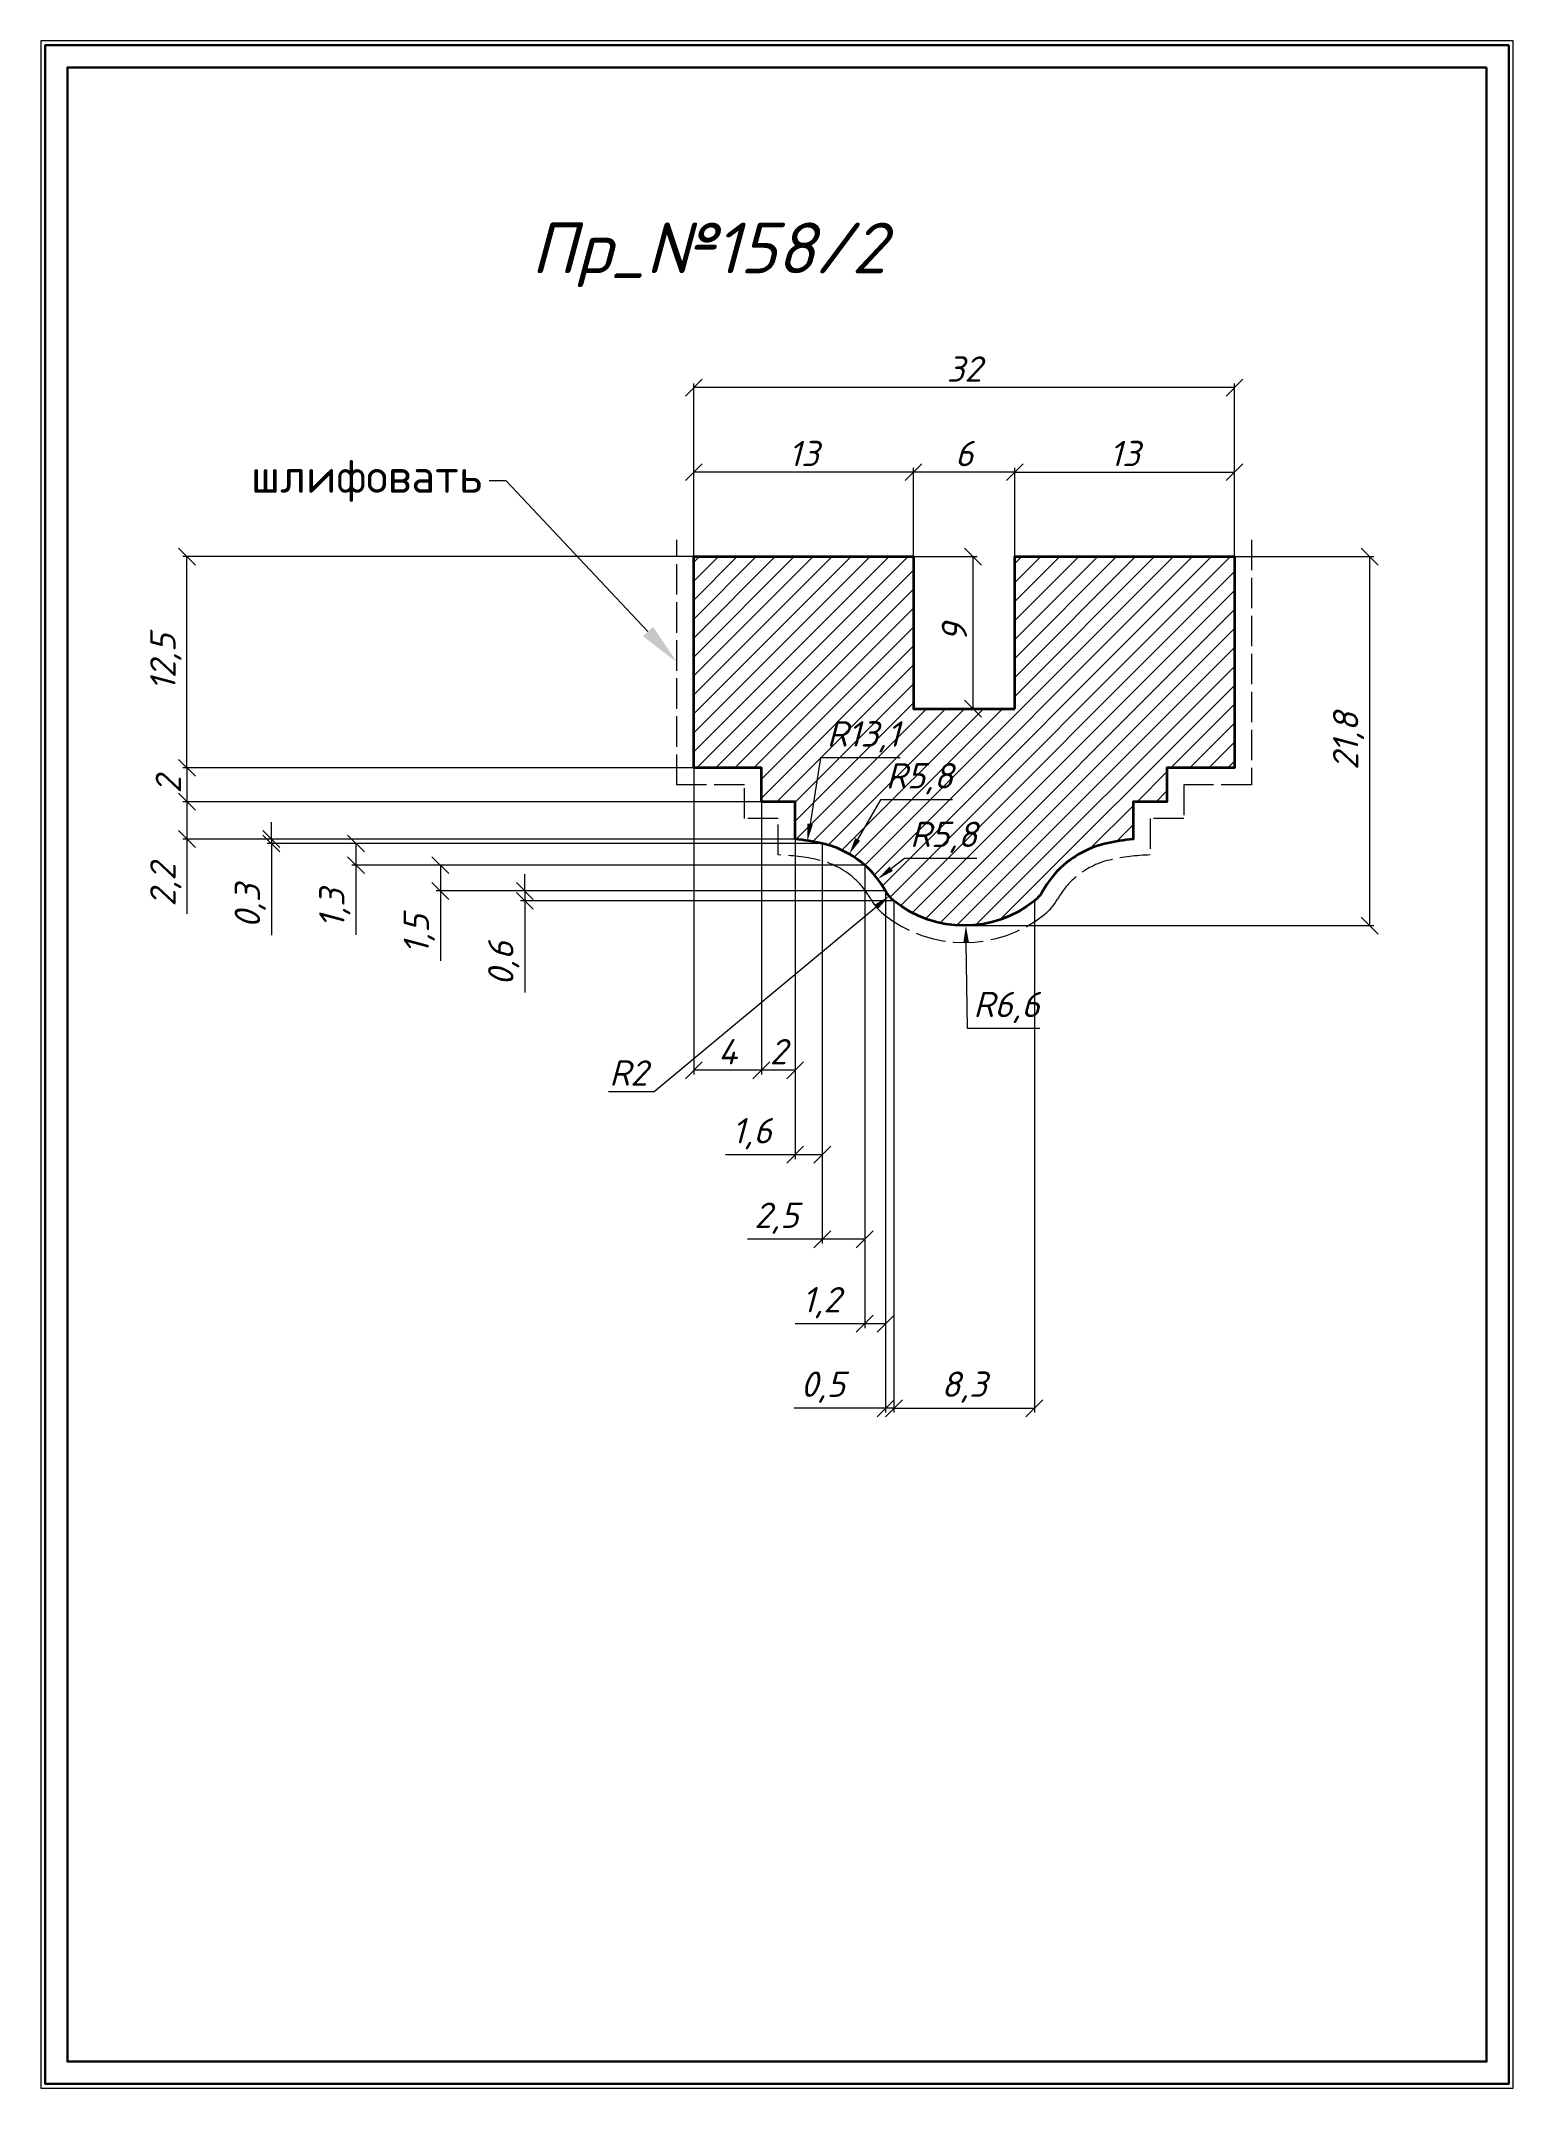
# Model space of a CAD drawing. Header units: millimetres. Extents: x 0 to 87, y -1428 to -1307.
import ezdxf
from ezdxf import colors
from ezdxf.entities.mleader import LeaderData, LeaderLine
from ezdxf.math import Vec2, Vec3

# ---------------------------------------------------------------- set-up
doc = ezdxf.new("R2010")
doc.units = ezdxf.units.MM
doc.linetypes.add('ACAD_ISO02W100', pattern=[15, 12, -3])
doc.layers.get('0').update_dxf_attribs({"lineweight": 13})
for name, color, linetype, lineweight in [('Пр_№158_2', 1, 'Continuous', 35), ('служебный слой ЛИНИИ ПУНКТИРНЫЕ', 7, 'ACAD_ISO02W100', 13), ('служебный слой НАДПИСИ', 7, 'Continuous', 13), ('служебный слой РАЗМЕРЫ', 7, 'Continuous', 9), ('служебный слой ШТАМП', 7, 'Continuous', 30), ('служебный слой ШТРИХОВКА', 7, 'Continuous', 5)]:
    doc.layers.add(name, color=color, linetype=linetype, lineweight=lineweight)
doc.styles.add('ЕСКД', font='isocpeur.ttf', dxfattribs={"oblique": 15})
doc.styles.add('ЕСКД штамп_текст', font='isocpeur.ttf')
doc.dimstyles.new('ЕСКД', dxfattribs={"dimtxt": 3.5, "dimasz": 2.5, "dimexe": 0.25, "dimexo": 0, "dimgap": 0.35, "dimtad": 1, "dimdec": 1, "dimzin": 9, "dimtxsty": 'ЕСКД', "dimblk": 'OBLIQUE', "dimcen": 0, "dimclrd": 256, "dimclre": 256, "dimclrt": 256, "dimadec": 1, "dimazin": 0, "dimtfac": 1, "dimtdec": 1, "dimtmove": 0, "dimatfit": 3, "dimldrblk": 'DOTSMALL', "dimfxl": 1, "dimlwd": -1, "dimlwe": -1, "dimarcsym": 0})
doc.dimstyles.new('ЕСКД$4', dxfattribs={"dimtxt": 3.5, "dimasz": 2.5, "dimexe": 0.25, "dimexo": 0, "dimgap": 0.35, "dimtad": 1, "dimtoh": 1, "dimdec": 1, "dimzin": 9, "dimtxsty": 'ЕСКД', "dimblk1": 'OBLIQUE', "dimsah": 1, "dimcen": 0, "dimse1": 1, "dimclrd": 256, "dimclre": 256, "dimclrt": 256, "dimadec": 1, "dimazin": 0, "dimtfac": 1, "dimtdec": 1, "dimtofl": 0, "dimtmove": 0, "dimatfit": 3, "dimldrblk": 'DOTSMALL', "dimfxl": 1, "dimlwd": -1, "dimlwe": -1, "dimarcsym": 2})

# ---------------------------------------------------------------- blocks, each defined once
blk = doc.blocks.new('*D16')
at = {"layer": 'Defpoints', "color": 0, "transparency": 16777216}
for p in [(54.39249389836189, -1353.068996168031), (54.49364685526236, -1359.699638317962)]:
    blk.add_point(p, dxfattribs=at)
at = {"layer": 'служебный слой РАЗМЕРЫ', "transparency": 16777216}
for p, q in [((54.58658772411627, -1365.79197275244), (54.50890045908787, -1360.69952197498)), ((58.86351151276507, -1365.791972752441), (54.58658772411627, -1365.79197275244))]:
    blk.add_line(p, q, dxfattribs=at)
blk.add_solid([(54.67554773525742, -1360.696979707676), (54.34225318291831, -1360.702064242284), (54.49364685526236, -1359.699638317962)], dxfattribs=at)
at = {"layer": 'служебный слой РАЗМЕРЫ', "transparency": 16777216, "insert": (56.9000496184417, -1364.54197275244), "char_height": 1.5, "attachment_point": 5, "style": 'ЕСКД'}
blk.add_mtext('R6,6', dxfattribs=at)
blk = doc.blocks.new('_DotSmall')
at = {"color": 0, "linetype": 'ByBlock', "lineweight": -3, "const_width": 0.5}
blk.add_lwpolyline([(-0.0625, 0, 1), (0.0625, 0, 1)], format="xyb", close=True, dxfattribs=at)
blk = doc.blocks.new('_OBLIQUE')
at = {"color": 0, "linetype": 'ByBlock'}
blk.add_line((-0.5, -0.5), (0.5, 0.5), dxfattribs=at)
blk = doc.blocks.new('*D15')
at = {"layer": 'Defpoints', "color": 0, "transparency": 16777216}
for p in [(51.48963465320048, -1356.677791087378), (49.95197875278609, -1357.956702472977)]:
    blk.add_point(p, dxfattribs=at)
at = {"layer": 'служебный слой РАЗМЕРЫ', "transparency": 16777216}
for p, q in [((36.04881574939702, -1369.520351697793), (49.18315080260697, -1358.596158165752)), ((33.34689196068098, -1369.520351697793), (36.04881574939702, -1369.520351697793))]:
    blk.add_line(p, q, dxfattribs=at)
blk.add_solid([(49.07657485381094, -1358.468020174056), (49.28972675140301, -1358.724296157449), (49.95197875278609, -1357.956702472977)], dxfattribs=at)
at = {"layer": 'служебный слой РАЗМЕРЫ', "transparency": 16777216, "insert": (34.52285385500431, -1368.420351697793), "char_height": 1.5, "attachment_point": 5, "style": 'ЕСКД'}
blk.add_mtext('R2', dxfattribs=at)
blk = doc.blocks.new('*D27')
at = {"layer": 'Defpoints', "color": 0, "transparency": 16777216}
for p in [(49.2779052293339, -1356.945697088362), (44.71720766752719, -1360.454786097005)]:
    blk.add_point(p, dxfattribs=at)
at = {"layer": 'служебный слой РАЗМЕРЫ', "transparency": 16777216}
for p, q in [((50.86300872766708, -1355.726087765844), (50.07045697850049, -1356.335892427103)), ((55.13993251631371, -1355.726087765844), (50.86300872766708, -1355.726087765844))]:
    blk.add_line(p, q, dxfattribs=at)
blk.add_solid([(49.96882286829066, -1356.203800468908), (50.17209108871032, -1356.467984385297), (49.2779052293339, -1356.945697088362)], dxfattribs=at)
at = {"layer": 'служебный слой РАЗМЕРЫ', "transparency": 16777216, "insert": (53.17647062199035, -1354.476087765844), "char_height": 1.5, "attachment_point": 5, "style": 'ЕСКД'}
blk.add_mtext('R5,8', dxfattribs=at)
blk = doc.blocks.new('*D14')
at = {"layer": 'Defpoints', "color": 0, "transparency": 16777216}
for p in [(47.58876179110348, -1355.468019124659), (44.71720766722171, -1360.454786097354)]:
    blk.add_point(p, dxfattribs=at)
at = {"layer": 'служебный слой РАЗМЕРЫ', "transparency": 16777216}
for p, q in [((49.43417986135364, -1352.263249342678), (48.08777651696005, -1354.601425619388)), ((53.71110365000607, -1352.263249342678), (49.43417986135364, -1352.263249342678))]:
    blk.add_line(p, q, dxfattribs=at)
blk.add_solid([(47.94334426608157, -1354.518256498412), (48.23220876783864, -1354.684594740364), (47.58876179110348, -1355.468019124659)], dxfattribs=at)
at = {"layer": 'служебный слой РАЗМЕРЫ', "transparency": 16777216, "insert": (51.74764175568271, -1351.013249342678), "char_height": 1.5, "attachment_point": 5, "style": 'ЕСКД'}
blk.add_mtext('R5,8', dxfattribs=at)
blk = doc.blocks.new('*D13')
at = {"layer": 'Defpoints', "color": 0, "transparency": 16777216}
for p in [(45.11730028921386, -1354.675330261801), (43.08908911756589, -1367.597372859746)]:
    blk.add_point(p, dxfattribs=at)
at = {"layer": 'служебный слой РАЗМЕРЫ', "transparency": 16777216}
for p, q in [((45.8850892491626, -1349.783629739992), (45.27235939365937, -1353.687425066892)), ((50.61201303781957, -1349.783629739992), (45.8850892491626, -1349.783629739992))]:
    blk.add_line(p, q, dxfattribs=at)
blk.add_solid([(45.10770852784117, -1353.661581882817), (45.43701025947755, -1353.713268250966), (45.11730028921386, -1354.675330261801)], dxfattribs=at)
at = {"layer": 'служебный слой РАЗМЕРЫ', "transparency": 16777216, "insert": (48.42355114349621, -1348.533629739992), "char_height": 1.5, "attachment_point": 5, "style": 'ЕСКД'}
blk.add_mtext('R13,1', dxfattribs=at)
blk = doc.blocks.new('*D26')
at = {"layer": 'Defpoints', "color": 0, "transparency": 16777216}
for p in [(50.23608251859702, -1358.236189960051), (58.54890527805406, -1358.236189960051), (58.54890527805406, -1388.261189960045)]:
    blk.add_point(p, dxfattribs=at)
at = {"layer": 'служебный слой РАЗМЕРЫ', "transparency": 16777216}
for p, q in [((50.23608251859702, -1358.236189960051), (50.23608251859702, -1388.511189960045)), ((58.54890527805406, -1358.236189960051), (58.54890527805406, -1388.511189960045)), ((50.23608251859702, -1388.261189960045), (58.54890527805406, -1388.261189960045))]:
    blk.add_line(p, q, dxfattribs=at)
at = {"layer": 'служебный слой РАЗМЕРЫ', "transparency": 16777216, "rotation": 180}
blk.add_blockref('_OBLIQUE', (50.23608251859702, -1388.261189960045), dxfattribs=at)
at = {"layer": 'служебный слой РАЗМЕРЫ', "transparency": 16777216}
blk.add_blockref('_OBLIQUE', (58.54890527805406, -1388.261189960045), dxfattribs=at)
at = {"layer": 'служебный слой РАЗМЕРЫ', "transparency": 16777216, "insert": (54.39249389832554, -1387.011189960045), "char_height": 1.5, "attachment_point": 5, "style": 'ЕСКД'}
blk.add_mtext('8,3', dxfattribs=at)
blk = doc.blocks.new('*D25')
at = {"layer": 'Defpoints', "color": 0, "transparency": 16777216}
for p in [(49.74291398940846, -1357.651940420401), (50.23608251859702, -1358.236189960051), (49.74291398940846, -1388.261189960045)]:
    blk.add_point(p, dxfattribs=at)
at = {"layer": 'служебный слой РАЗМЕРЫ', "transparency": 16777216}
for p, q in [((49.74291398940846, -1357.651940420401), (49.74291398940846, -1388.511189960045)), ((50.23608251859702, -1358.236189960051), (50.23608251859702, -1388.511189960045)), ((49.74291398940846, -1388.261189960045), (44.31599020076178, -1388.261189960045)), ((50.23608251859702, -1388.261189960045), (49.74291398940846, -1388.261189960045)), ((50.23608251859702, -1388.261189960045), (51.23608251859702, -1388.261189960045))]:
    blk.add_line(p, q, dxfattribs=at)
blk.add_blockref('_OBLIQUE', (49.74291398940846, -1388.261189960045), dxfattribs=at)
at = {"layer": 'служебный слой РАЗМЕРЫ', "transparency": 16777216, "rotation": 180}
blk.add_blockref('_OBLIQUE', (50.23608251859702, -1388.261189960045), dxfattribs=at)
at = {"layer": 'служебный слой РАЗМЕРЫ', "transparency": 16777216, "insert": (46.02945209508512, -1387.011189960045), "char_height": 1.5, "attachment_point": 5, "style": 'ЕСКД'}
blk.add_mtext('0,5', dxfattribs=at)
blk = doc.blocks.new('*D12')
at = {"layer": 'Defpoints', "color": 0, "transparency": 16777216}
for p in [(48.50694724359715, -1356.124481042367), (49.74291398940846, -1357.651940420401), (48.50694724359715, -1383.261189960045)]:
    blk.add_point(p, dxfattribs=at)
at = {"layer": 'служебный слой РАЗМЕРЫ', "transparency": 16777216}
for p, q in [((48.50694724359715, -1356.124481042367), (48.50694724359715, -1383.511189960045)), ((49.74291398940846, -1357.651940420401), (49.74291398940846, -1383.511189960045)), ((48.50694724359715, -1383.261189960045), (44.38002345495047, -1383.261189960045)), ((49.74291398940846, -1383.261189960045), (48.50694724359715, -1383.261189960045))]:
    blk.add_line(p, q, dxfattribs=at)
at = {"layer": 'служебный слой РАЗМЕРЫ', "transparency": 16777216, "rotation": 180}
blk.add_blockref('_OBLIQUE', (48.50694724359715, -1383.261189960045), dxfattribs=at)
at = {"layer": 'служебный слой РАЗМЕРЫ', "transparency": 16777216}
blk.add_blockref('_OBLIQUE', (49.74291398940846, -1383.261189960045), dxfattribs=at)
at = {"layer": 'служебный слой РАЗМЕРЫ', "transparency": 16777216, "insert": (45.94348534927381, -1382.011189960045), "char_height": 1.5, "attachment_point": 5, "style": 'ЕСКД'}
blk.add_mtext('1,2', dxfattribs=at)
blk = doc.blocks.new('*D11')
at = {"layer": 'Defpoints', "color": 0, "transparency": 16777216}
for p in [(45.99610220483015, -1354.844251658666), (48.50694724359715, -1356.124481042367), (45.99610220483015, -1378.261189960045)]:
    blk.add_point(p, dxfattribs=at)
at = {"layer": 'служебный слой РАЗМЕРЫ', "transparency": 16777216}
for p, q in [((45.99610220483015, -1354.844251658666), (45.99610220483015, -1378.511189960045)), ((48.50694724359715, -1356.124481042367), (48.50694724359715, -1378.511189960045)), ((45.99610220483015, -1378.261189960045), (41.56917841618347, -1378.261189960045)), ((48.50694724359715, -1378.261189960045), (45.99610220483015, -1378.261189960045))]:
    blk.add_line(p, q, dxfattribs=at)
at = {"layer": 'служебный слой РАЗМЕРЫ', "transparency": 16777216, "rotation": 180}
blk.add_blockref('_OBLIQUE', (45.99610220483015, -1378.261189960045), dxfattribs=at)
at = {"layer": 'служебный слой РАЗМЕРЫ', "transparency": 16777216}
blk.add_blockref('_OBLIQUE', (48.50694724359715, -1378.261189960045), dxfattribs=at)
at = {"layer": 'служебный слой РАЗМЕРЫ', "transparency": 16777216, "insert": (43.28264031050681, -1377.011189960045), "char_height": 1.5, "attachment_point": 5, "style": 'ЕСКД'}
blk.add_mtext('2,5', dxfattribs=at)
blk = doc.blocks.new('*D10')
at = {"layer": 'Defpoints', "color": 0, "transparency": 16777216}
for p in [(44.39249389832554, -1354.582229317064), (45.99610220483015, -1354.844251658666), (44.39249389832554, -1373.261189960045)]:
    blk.add_point(p, dxfattribs=at)
at = {"layer": 'служебный слой РАЗМЕРЫ', "transparency": 16777216}
for p, q in [((44.39249389832554, -1354.582229317064), (44.39249389832554, -1373.511189960045)), ((45.99610220483015, -1354.844251658666), (45.99610220483015, -1373.511189960045)), ((44.39249389832554, -1373.261189960045), (40.26557010967885, -1373.261189960045)), ((45.99610220483015, -1373.261189960045), (44.39249389832554, -1373.261189960045))]:
    blk.add_line(p, q, dxfattribs=at)
at = {"layer": 'служебный слой РАЗМЕРЫ', "transparency": 16777216, "rotation": 180}
blk.add_blockref('_OBLIQUE', (44.39249389832554, -1373.261189960045), dxfattribs=at)
at = {"layer": 'служебный слой РАЗМЕРЫ', "transparency": 16777216}
blk.add_blockref('_OBLIQUE', (45.99610220483015, -1373.261189960045), dxfattribs=at)
at = {"layer": 'служебный слой РАЗМЕРЫ', "transparency": 16777216, "insert": (41.8290320040022, -1372.011189960045), "char_height": 1.5, "attachment_point": 5, "style": 'ЕСКД'}
blk.add_mtext('1,6', dxfattribs=at)
blk = doc.blocks.new('*D9')
at = {"layer": 'Defpoints', "color": 0, "transparency": 16777216}
for p in [(42.39249389831463, -1352.368210325803), (44.39249389832554, -1354.582229317064), (42.39249389831463, -1368.261189960045)]:
    blk.add_point(p, dxfattribs=at)
at = {"layer": 'служебный слой РАЗМЕРЫ', "transparency": 16777216}
for p, q in [((42.39249389831463, -1352.368210325803), (42.39249389831463, -1368.511189960045)), ((44.39249389832554, -1354.582229317064), (44.39249389832554, -1368.511189960045)), ((44.39249389832554, -1368.261189960045), (42.39249389831463, -1368.261189960045))]:
    blk.add_line(p, q, dxfattribs=at)
at = {"layer": 'служебный слой РАЗМЕРЫ', "transparency": 16777216, "rotation": 180}
blk.add_blockref('_OBLIQUE', (42.39249389831463, -1368.261189960045), dxfattribs=at)
at = {"layer": 'служебный слой РАЗМЕРЫ', "transparency": 16777216}
blk.add_blockref('_OBLIQUE', (44.39249389832554, -1368.261189960045), dxfattribs=at)
at = {"layer": 'служебный слой РАЗМЕРЫ', "transparency": 16777216, "insert": (43.39249389832008, -1367.161189960045), "char_height": 1.5, "attachment_point": 5, "style": 'ЕСКД'}
blk.add_mtext('2', dxfattribs=at)
blk = doc.blocks.new('*D24')
at = {"layer": 'Defpoints', "color": 0, "transparency": 16777216}
for p in [(38.39249389832554, -1350.368210325803), (42.39249389831463, -1352.368210325803), (38.39249389832554, -1368.261189960045)]:
    blk.add_point(p, dxfattribs=at)
at = {"layer": 'служебный слой РАЗМЕРЫ', "transparency": 16777216}
for p, q in [((38.39249389832554, -1350.368210325803), (38.39249389832554, -1368.511189960045)), ((42.39249389831463, -1352.368210325803), (42.39249389831463, -1368.511189960045)), ((42.39249389831463, -1368.261189960045), (38.39249389832554, -1368.261189960045))]:
    blk.add_line(p, q, dxfattribs=at)
at = {"layer": 'служебный слой РАЗМЕРЫ', "transparency": 16777216, "rotation": 180}
blk.add_blockref('_OBLIQUE', (38.39249389832554, -1368.261189960045), dxfattribs=at)
at = {"layer": 'служебный слой РАЗМЕРЫ', "transparency": 16777216}
blk.add_blockref('_OBLIQUE', (42.39249389831463, -1368.261189960045), dxfattribs=at)
at = {"layer": 'служебный слой РАЗМЕРЫ', "transparency": 16777216, "insert": (40.39249389832008, -1367.161189960045), "char_height": 1.5, "attachment_point": 5, "style": 'ЕСКД'}
blk.add_mtext('4', dxfattribs=at)
blk = doc.blocks.new('*D23')
at = {"layer": 'Defpoints', "color": 0, "transparency": 16777216}
for p in [(70.39249389832554, -1337.868210325823), (78.39249389832554, -1337.868210325823), (54.39249389832554, -1359.700409836447)]:
    blk.add_point(p, dxfattribs=at)
at = {"layer": 'служебный слой РАЗМЕРЫ', "transparency": 16777216}
for p, q in [((70.39249389832554, -1337.868210325823), (78.64249389832554, -1337.868210325823)), ((78.39249389832554, -1359.700409836447), (78.39249389832554, -1337.868210325823)), ((54.39249389832554, -1359.700409836447), (78.64249389832554, -1359.700409836447))]:
    blk.add_line(p, q, dxfattribs=at)
for p, rotation in [((78.39249389832554, -1337.868210325823), 90), ((78.39249389832554, -1359.700409836447), 270)]:
    blk.add_blockref('_OBLIQUE', p, dxfattribs=dict(at, rotation=rotation))
at = {"layer": 'служебный слой РАЗМЕРЫ', "transparency": 16777216, "insert": (77.14249389832575, -1348.784310081135), "char_height": 1.5, "attachment_point": 5, "rotation": 90, "style": 'ЕСКД'}
blk.add_mtext('21,8', dxfattribs=at)
blk = doc.blocks.new('*D22')
at = {"layer": 'Defpoints', "color": 0, "transparency": 16777216}
for p in [(49.74291398940849, -1357.651940420401), (28.39249389831829, -1358.236189960051), (50.23608251859704, -1358.236189960051)]:
    blk.add_point(p, dxfattribs=at)
at = {"layer": 'служебный слой РАЗМЕРЫ', "transparency": 16777216}
for p, q in [((49.74291398940849, -1357.651940420401), (28.14249389831829, -1357.651940420401)), ((28.39249389831829, -1357.651940420401), (28.39249389831829, -1356.651940420401)), ((28.39249389831829, -1357.651940420401), (28.39249389831829, -1358.236189960051)), ((50.23608251859704, -1358.236189960051), (28.14249389831829, -1358.236189960051)), ((28.39249389831829, -1358.236189960051), (28.39249389831829, -1363.663113748698))]:
    blk.add_line(p, q, dxfattribs=at)
for p, rotation in [((28.39249389831829, -1357.651940420401), 270), ((28.39249389831829, -1358.236189960051), 90)]:
    blk.add_blockref('_OBLIQUE', p, dxfattribs=dict(at, rotation=rotation))
at = {"layer": 'служебный слой РАЗМЕРЫ', "transparency": 16777216, "insert": (27.14249389831851, -1361.949651854374), "char_height": 1.5, "attachment_point": 5, "rotation": 90, "style": 'ЕСКД'}
blk.add_mtext('0,6', dxfattribs=at)
blk = doc.blocks.new('*D21')
at = {"layer": 'Defpoints', "color": 0, "transparency": 16777216}
for p in [(48.50694724359715, -1356.124481042367), (23.39249389831826, -1357.651940420401), (49.74291398940846, -1357.651940420401)]:
    blk.add_point(p, dxfattribs=at)
at = {"layer": 'служебный слой РАЗМЕРЫ', "transparency": 16777216}
for p, q in [((48.50694724359715, -1356.124481042367), (23.14249389831826, -1356.124481042367)), ((23.39249389831826, -1356.124481042367), (23.39249389831826, -1357.651940420401)), ((49.74291398940846, -1357.651940420401), (23.14249389831826, -1357.651940420401)), ((23.39249389831826, -1357.651940420401), (23.39249389831826, -1361.778864209048))]:
    blk.add_line(p, q, dxfattribs=at)
for p, rotation in [((23.39249389831826, -1356.124481042367), 90), ((23.39249389831826, -1357.651940420401), 270)]:
    blk.add_blockref('_OBLIQUE', p, dxfattribs=dict(at, rotation=rotation))
at = {"layer": 'служебный слой РАЗМЕРЫ', "transparency": 16777216, "insert": (22.14249389831848, -1360.215402314724), "char_height": 1.5, "attachment_point": 5, "rotation": 90, "style": 'ЕСКД'}
blk.add_mtext('1,5', dxfattribs=at)
blk = doc.blocks.new('*D20')
at = {"layer": 'Defpoints', "color": 0, "transparency": 16777216}
for p in [(45.99610220482651, -1354.844251658666), (18.39249389831826, -1356.124481042367), (48.50694724359715, -1356.124481042367)]:
    blk.add_point(p, dxfattribs=at)
at = {"layer": 'служебный слой РАЗМЕРЫ', "transparency": 16777216}
for p, q in [((45.99610220482651, -1354.844251658666), (18.14249389831826, -1354.844251658666)), ((18.39249389831826, -1354.844251658666), (18.39249389831826, -1356.124481042367)), ((48.50694724359715, -1356.124481042367), (18.14249389831826, -1356.124481042367)), ((18.39249389831826, -1356.124481042367), (18.39249389831826, -1360.251404831014))]:
    blk.add_line(p, q, dxfattribs=at)
for p, rotation in [((18.39249389831826, -1354.844251658666), 90), ((18.39249389831826, -1356.124481042367), 270)]:
    blk.add_blockref('_OBLIQUE', p, dxfattribs=dict(at, rotation=rotation))
at = {"layer": 'служебный слой РАЗМЕРЫ', "transparency": 16777216, "insert": (17.14249389831848, -1358.68794293669), "char_height": 1.5, "attachment_point": 5, "rotation": 90, "style": 'ЕСКД'}
blk.add_mtext('1,3', dxfattribs=at)
blk = doc.blocks.new('*D19')
at = {"layer": 'Defpoints', "color": 0, "transparency": 16777216}
for p in [(13.39249389831826, -1354.844251658666), (44.39249389832554, -1354.582229317064), (45.99610220482651, -1354.844251658666)]:
    blk.add_point(p, dxfattribs=at)
at = {"layer": 'служебный слой РАЗМЕРЫ', "transparency": 16777216}
for p, q in [((13.39249389831826, -1354.582229317064), (13.39249389831826, -1353.582229317064)), ((44.39249389832554, -1354.582229317064), (13.14249389831826, -1354.582229317064)), ((45.99610220482651, -1354.844251658666), (13.14249389831826, -1354.844251658666)), ((13.39249389831826, -1354.582229317064), (13.39249389831826, -1354.844251658666)), ((13.39249389831826, -1354.844251658666), (13.39249389831826, -1360.271175447312))]:
    blk.add_line(p, q, dxfattribs=at)
for p, rotation in [((13.39249389831826, -1354.582229317064), 270), ((13.39249389831826, -1354.844251658666), 90)]:
    blk.add_blockref('_OBLIQUE', p, dxfattribs=dict(at, rotation=rotation))
at = {"layer": 'служебный слой РАЗМЕРЫ', "transparency": 16777216, "insert": (12.14249389831848, -1358.557713552989), "char_height": 1.5, "attachment_point": 5, "rotation": 90, "style": 'ЕСКД'}
blk.add_mtext('0,3', dxfattribs=at)
blk = doc.blocks.new('*D18')
at = {"layer": 'Defpoints', "color": 0, "transparency": 16777216}
for p in [(42.39249389831463, -1352.368210325803), (8.392493898318264, -1354.582229317064), (44.39249389832554, -1354.582229317064)]:
    blk.add_point(p, dxfattribs=at)
at = {"layer": 'служебный слой РАЗМЕРЫ', "transparency": 16777216}
for p, q in [((42.39249389831463, -1352.368210325803), (8.142493898318262, -1352.368210325803)), ((8.392493898318264, -1352.368210325803), (8.392493898318264, -1354.582229317064)), ((44.39249389832554, -1354.582229317064), (8.142493898318262, -1354.582229317064)), ((8.392493898318264, -1354.582229317064), (8.392493898318262, -1359.009153105711))]:
    blk.add_line(p, q, dxfattribs=at)
for p, rotation in [((8.392493898318264, -1352.368210325803), 90), ((8.392493898318264, -1354.582229317064), 270)]:
    blk.add_blockref('_OBLIQUE', p, dxfattribs=dict(at, rotation=rotation))
at = {"layer": 'служебный слой РАЗМЕРЫ', "transparency": 16777216, "insert": (7.142493898318481, -1357.295691211387), "char_height": 1.5, "attachment_point": 5, "rotation": 90, "style": 'ЕСКД'}
blk.add_mtext('2,2', dxfattribs=at)
blk = doc.blocks.new('*D17')
at = {"layer": 'Defpoints', "color": 0, "transparency": 16777216}
for p in [(38.39249389832554, -1350.368210325818), (8.392493898318264, -1352.368210325803), (42.39249389831463, -1352.368210325803)]:
    blk.add_point(p, dxfattribs=at)
at = {"layer": 'служебный слой РАЗМЕРЫ', "transparency": 16777216}
for p, q in [((38.39249389832554, -1350.368210325818), (8.142493898318262, -1350.368210325818)), ((8.392493898318264, -1350.368210325818), (8.392493898318264, -1352.368210325803)), ((42.39249389831463, -1352.368210325803), (8.142493898318262, -1352.368210325803))]:
    blk.add_line(p, q, dxfattribs=at)
for p, rotation in [((8.392493898318264, -1350.368210325818), 90), ((8.392493898318264, -1352.368210325803), 270)]:
    blk.add_blockref('_OBLIQUE', p, dxfattribs=dict(at, rotation=rotation))
at = {"layer": 'служебный слой РАЗМЕРЫ', "transparency": 16777216, "insert": (7.292493898318482, -1351.368210325811), "char_height": 1.5, "attachment_point": 5, "rotation": 90, "style": 'ЕСКД'}
blk.add_mtext('2', dxfattribs=at)
blk = doc.blocks.new('*D8')
at = {"layer": 'Defpoints', "color": 0, "transparency": 16777216}
for p in [(51.39249389831826, -1337.868210325818), (51.39249389831463, -1346.868210325818), (54.91334115486831, -1346.868210325818)]:
    blk.add_point(p, dxfattribs=at)
at = {"layer": 'служебный слой РАЗМЕРЫ', "transparency": 16777216}
for p, q in [((51.39249389831826, -1337.868210325818), (55.16334115486831, -1337.868210325818)), ((54.91334115486831, -1337.868210325818), (54.91334115486831, -1346.868210325818)), ((51.39249389831463, -1346.868210325818), (55.16334115486831, -1346.868210325818))]:
    blk.add_line(p, q, dxfattribs=at)
for p, rotation in [((54.91334115486831, -1337.868210325818), 90), ((54.91334115486831, -1346.868210325818), 270)]:
    blk.add_blockref('_OBLIQUE', p, dxfattribs=dict(at, rotation=rotation))
at = {"layer": 'служебный слой РАЗМЕРЫ', "transparency": 16777216, "insert": (53.81334115486852, -1342.368210325818), "char_height": 1.5, "attachment_point": 5, "rotation": 90, "style": 'ЕСКД'}
blk.add_mtext('9', dxfattribs=at)
blk = doc.blocks.new('*D7')
at = {"layer": 'Defpoints', "color": 0, "transparency": 16777216}
for p in [(38.3924938983219, -1332.868210325818), (38.3924938983219, -1337.868210325803), (51.39249389831826, -1337.868210325818)]:
    blk.add_point(p, dxfattribs=at)
at = {"layer": 'служебный слой РАЗМЕРЫ', "transparency": 16777216}
for p, q in [((38.3924938983219, -1337.868210325803), (38.3924938983219, -1332.618210325818)), ((51.39249389831826, -1332.868210325818), (38.3924938983219, -1332.868210325818)), ((51.39249389831826, -1337.868210325818), (51.39249389831826, -1332.618210325818))]:
    blk.add_line(p, q, dxfattribs=at)
at = {"layer": 'служебный слой РАЗМЕРЫ', "transparency": 16777216, "rotation": 180}
blk.add_blockref('_OBLIQUE', (38.3924938983219, -1332.868210325818), dxfattribs=at)
at = {"layer": 'служебный слой РАЗМЕРЫ', "transparency": 16777216}
blk.add_blockref('_OBLIQUE', (51.39249389831826, -1332.868210325818), dxfattribs=at)
at = {"layer": 'служебный слой РАЗМЕРЫ', "transparency": 16777216, "insert": (44.89249389832008, -1331.768210325818), "char_height": 1.5, "attachment_point": 5, "style": 'ЕСКД'}
blk.add_mtext('13', dxfattribs=at)
blk = doc.blocks.new('*D6')
at = {"layer": 'Defpoints', "color": 0, "transparency": 16777216}
for p in [(51.39249389831826, -1332.868210325818), (51.39249389831826, -1337.868210325818), (57.39249389831826, -1337.868210325818)]:
    blk.add_point(p, dxfattribs=at)
at = {"layer": 'служебный слой РАЗМЕРЫ', "transparency": 16777216}
for p, q in [((51.39249389831826, -1337.868210325818), (51.39249389831826, -1332.618210325818)), ((57.39249389831826, -1332.868210325818), (51.39249389831826, -1332.868210325818)), ((57.39249389831826, -1337.868210325818), (57.39249389831826, -1332.618210325818))]:
    blk.add_line(p, q, dxfattribs=at)
at = {"layer": 'служебный слой РАЗМЕРЫ', "transparency": 16777216, "rotation": 180}
blk.add_blockref('_OBLIQUE', (51.39249389831826, -1332.868210325818), dxfattribs=at)
at = {"layer": 'служебный слой РАЗМЕРЫ', "transparency": 16777216}
blk.add_blockref('_OBLIQUE', (57.39249389831826, -1332.868210325818), dxfattribs=at)
at = {"layer": 'служебный слой РАЗМЕРЫ', "transparency": 16777216, "insert": (54.39249389831826, -1331.768210325818), "char_height": 1.5, "attachment_point": 5, "style": 'ЕСКД'}
blk.add_mtext('6', dxfattribs=at)
blk = doc.blocks.new('*D4')
at = {"layer": 'Defpoints', "color": 0, "transparency": 16777216}
for p in [(8.392493898318264, -1337.868210325818), (38.3924938983219, -1337.868210325818), (38.39249389832554, -1350.368210325803)]:
    blk.add_point(p, dxfattribs=at)
at = {"layer": 'служебный слой РАЗМЕРЫ', "transparency": 16777216}
for p, q in [((38.3924938983219, -1337.868210325818), (8.142493898318266, -1337.868210325818)), ((8.39249389831826, -1350.368210325803), (8.392493898318264, -1337.868210325818)), ((38.39249389832554, -1350.368210325803), (8.142493898318262, -1350.368210325803))]:
    blk.add_line(p, q, dxfattribs=at)
for p, rotation in [((8.392493898318264, -1337.868210325818), 90), ((8.39249389831826, -1350.368210325803), 270)]:
    blk.add_blockref('_OBLIQUE', p, dxfattribs=dict(at, rotation=rotation))
at = {"layer": 'служебный слой РАЗМЕРЫ', "transparency": 16777216, "insert": (7.142493898318478, -1344.118210325811), "char_height": 1.5, "attachment_point": 5, "rotation": 90, "style": 'ЕСКД'}
blk.add_mtext('12,5', dxfattribs=at)
blk = doc.blocks.new('*D3')
at = {"layer": 'Defpoints', "color": 0, "transparency": 16777216}
for p in [(38.3924938983219, -1327.868210325818), (38.3924938983219, -1337.868210325818), (70.39249389831099, -1350.368210325818)]:
    blk.add_point(p, dxfattribs=at)
at = {"layer": 'служебный слой РАЗМЕРЫ', "transparency": 16777216}
for p, q in [((38.3924938983219, -1337.868210325818), (38.3924938983219, -1327.618210325818)), ((70.39249389831099, -1327.868210325818), (38.3924938983219, -1327.868210325818)), ((70.39249389831099, -1350.368210325818), (70.39249389831099, -1327.618210325818))]:
    blk.add_line(p, q, dxfattribs=at)
at = {"layer": 'служебный слой РАЗМЕРЫ', "transparency": 16777216, "rotation": 180}
blk.add_blockref('_OBLIQUE', (38.3924938983219, -1327.868210325818), dxfattribs=at)
at = {"layer": 'служебный слой РАЗМЕРЫ', "transparency": 16777216}
blk.add_blockref('_OBLIQUE', (70.39249389831099, -1327.868210325818), dxfattribs=at)
at = {"layer": 'служебный слой РАЗМЕРЫ', "transparency": 16777216, "insert": (54.39249389831826, -1326.768210325818), "char_height": 1.5, "attachment_point": 5, "style": 'ЕСКД'}
blk.add_mtext('32', dxfattribs=at)

msp = doc.modelspace()

# ---------------------------------------------------------------- hatches: boundary and pattern name
at = {"layer": 'служебный слой ШТРИХОВКА'}
h = msp.add_hatch(dxfattribs=at)
h.set_pattern_fill('ANSI31', color=256, scale=0.25, style=0)
h.set_pattern_definition([(45, (-24429.44466741612, -86437.35449901722), (-0.561266007566822, 0.5612660075668221), [])])
edge = h.paths.add_edge_path()
edge.add_line((57.39249389833645, -1346.868210325818), (57.39249389833645, -1337.868210325818))
edge.add_line((57.39249389833645, -1337.868210325818), (70.39249389832554, -1337.868210325818))
edge.add_line((70.39249389832554, -1337.868210325818), (70.39249389832554, -1350.368210325803))
edge.add_line((70.39249389832554, -1350.368210325803), (66.39249389833645, -1350.368210325803))
edge.add_line((66.39249389833645, -1350.368210325803), (66.39249389833645, -1352.368210325803))
edge.add_line((66.39249389833645, -1352.368210325803), (64.39249389833645, -1352.368210325818))
edge.add_line((64.39249389833645, -1352.368210325818), (64.39249389832554, -1354.582229317064))
edge.add_arc((65.69589867913521, -1367.597372859724), 13.0802456192032, 95.71883273229233, 102.8408995429107)
edge.add_arc((64.06778012937694, -1360.454786097239), 5.754447664598494, 102.8408995436995, 131.1913401817781)
edge.add_arc((64.0677801291239, -1360.454786097005), 5.754447664255459, 131.1913401814193, 150.8515114455912)
edge.add_arc((57.29535314345127, -1356.677791087524), 2.000000000014881, 308.8126651280468, 330.85151144583153, ccw=False)
edge.add_arc((54.39249389832554, -1353.068996167971), 6.63141366847544, 231.1873348721351, 308.81266512786493, ccw=False)
edge.add_arc((51.48963465319981, -1356.677791087524), 2.000000000014849, 209.1484885541685, 231.1873348719533, ccw=False)
edge.add_arc((44.71720766752717, -1360.454786097005), 5.754447664255463, 29.14848855440881, 48.8086598185806)
edge.add_arc((44.71720766727414, -1360.454786097239), 5.754447664598509, 48.80865981822191, 77.15910045630048)
edge.add_arc((43.08908911751587, -1367.597372859724), 13.0802456192032, 77.1591004570893, 84.28116726770767)
edge.add_line((44.39249389832554, -1354.582229317064), (44.39249389831463, -1352.368210325818))
edge.add_line((44.39249389831463, -1352.368210325818), (42.39249389831463, -1352.368210325803))
edge.add_line((42.39249389831463, -1352.368210325803), (42.39249389831463, -1350.368210325803))
edge.add_line((42.39249389831463, -1350.368210325803), (38.39249389832554, -1350.368210325803))
edge.add_line((38.39249389832554, -1350.368210325803), (38.39249389832554, -1337.868210325818))
edge.add_line((38.39249389832554, -1337.868210325818), (51.39249389831463, -1337.868210325818))
edge.add_line((51.39249389831463, -1337.868210325818), (51.39249389831463, -1346.868210325818))
edge.add_line((51.39249389831463, -1346.868210325818), (57.39249389833645, -1346.868210325818))

# ---------------------------------------------------------------- linework, layer by layer
at = {"layer": 'Пр_№158_2'}
msp.add_lwpolyline([(57.39249389833645, -1346.868210325818), (57.39249389833645, -1337.868210325818), (70.39249389832554, -1337.868210325818), (70.39249389832554, -1350.368210325803), (66.39249389833645, -1350.368210325803), (66.39249389833645, -1352.368210325803), (64.39249389833645, -1352.368210325818), (64.39249389832554, -1354.582229317064, 0.03108588614529053), (62.78888559182457, -1354.844251658666, 0.1243369918912804), (60.27804055305393, -1356.124481042367, 0.08599472403888335), (59.04207380724262, -1357.651940420401, -0.09646012155216632), (58.54890527805406, -1358.236189960051, -0.3522798257018151), (50.23608251859702, -1358.236189960051, -0.09646012155216632), (49.74291398940846, -1357.651940420401, 0.08599472403888335), (48.50694724359715, -1356.124481042367, 0.1243369918912804), (45.99610220482651, -1354.844251658666, 0.03108588614529053), (44.39249389832554, -1354.582229317064), (44.39249389831463, -1352.368210325818), (42.39249389831463, -1352.368210325803), (42.39249389831463, -1350.368210325803), (38.39249389832554, -1350.368210325803), (38.39249389832554, -1337.868210325818), (51.39249389831463, -1337.868210325818), (51.39249389831463, -1346.868210325818)], format="xyb", close=True, dxfattribs=at)
at = {"layer": 'служебный слой ЛИНИИ ПУНКТИРНЫЕ', "ltscale": 0.15}
msp.add_lwpolyline([(71.39249389832554, -1336.868210325818), (71.39249389832554, -1351.368210325803), (67.39249389833645, -1351.368210325803), (67.39249389833645, -1353.368210325789), (65.39249389833282, -1353.368210325818), (65.3924938983219, -1355.520937965295, 0.04979047283403039), (63.01113012544744, -1355.819242616213, 0.1243369918912305), (60.9366162838997, -1356.876995498533, 0.08599472403920339), (59.91543413912956, -1358.139015086839, -0.0964601215522099), (59.17568134535037, -1359.015389396314, -0.3522798257016639), (49.60930645130435, -1359.015389396314, -0.0964601215522099), (48.86955365752152, -1358.139015086839, 0.08599472403920337), (47.84837151275502, -1356.876995498533, 0.1243369918912305), (45.77385767118909, -1355.819242616199, 0.04979047283403039), (43.39249389832918, -1355.52093796531), (43.39249389831826, -1353.368210325803), (41.39249389831463, -1353.368210325803), (41.39249389831463, -1351.368210325803), (37.39249389832554, -1351.368210325803), (37.39249389832554, -1336.868210325818)], format="xyb", dxfattribs=at)
at = {"layer": 'служебный слой ШТАМП', "color": 6, "lineweight": 5, "ltscale": 100}
msp.add_lwpolyline([(86.87855576556285, -1307.355298130062), (-0.25, -1307.355298130062), (-0.25, -1428.483472471855), (86.87855576556102, -1428.483472471855)], close=True, dxfattribs=at)
at = {"layer": 'служебный слой ШТАМП', "ltscale": 100}
for points in [[(86.62855576556103, -1307.605298130061), (0, -1307.605298130061), (0, -1428.233472471855), (86.62855576556103, -1428.233472471855)], [(85.31446859466564, -1308.919385300966), (1.314087170900621, -1308.919385300966), (1.314087170900621, -1426.919385300959), (85.31446859466041, -1426.919385300959)]]:
    msp.add_lwpolyline(points, close=True, dxfattribs=at)

# ---------------------------------------------------------------- texts
at = {"layer": 'служебный слой НАДПИСИ', "style": 'ЕСКД', "oblique": 15}
msp.add_text('Пр_№158/2', height=3, dxfattribs=at).set_placement((28.75789399299219, -1321.104870368789))

# ---------------------------------------------------------------- dimensions: what is measured, and where the dimension line sits
at = {"layer": 'служебный слой РАЗМЕРЫ'}
dim = msp.add_linear_dim(base=(38.3924938983219, -1327.868210325818), p1=(70.39249389831099, -1350.368210325818), p2=(38.3924938983219, -1337.868210325818), dimstyle='ЕСКД', override={"dimtxt": 1.5, "dimasz": 1}, dxfattribs=at)
dim.commit()
dim.dimension.update_dxf_attribs({"geometry": '*D3', "text_midpoint": (54.39249389831826, -1327.868210325818), "dimtype": 128})
for base, p1, p2, picture, middle in [((38.3924938983219, -1332.868210325818), (51.39249389831826, -1337.868210325818), (38.3924938983219, -1337.868210325803), '*D7', (44.89249389832008, -1331.768210325818)), ((51.39249389831826, -1332.868210325818), (57.39249389831826, -1337.868210325818), (51.39249389831826, -1337.868210325818), '*D6', (54.39249389831826, -1331.768210325818)), ((38.39249389832554, -1368.261189960045), (42.39249389831463, -1352.368210325803), (38.39249389832554, -1350.368210325803), '*D24', (40.39249389832008, -1367.161189960045)), ((42.39249389831463, -1368.261189960045), (44.39249389832554, -1354.582229317064), (42.39249389831463, -1352.368210325803), '*D9', (43.39249389832008, -1367.161189960045)), ((44.39249389832554, -1373.261189960045), (45.99610220483015, -1354.844251658666), (44.39249389832554, -1354.582229317064), '*D10', (41.8290320040022, -1372.011189960045)), ((45.99610220483015, -1378.261189960045), (48.50694724359715, -1356.124481042367), (45.99610220483015, -1354.844251658666), '*D11', (43.28264031050681, -1377.011189960045)), ((48.50694724359715, -1383.261189960045), (49.74291398940846, -1357.651940420401), (48.50694724359715, -1356.124481042367), '*D12', (45.94348534927381, -1382.011189960045)), ((49.74291398940846, -1388.261189960045), (50.23608251859702, -1358.236189960051), (49.74291398940846, -1357.651940420401), '*D25', (46.02945209508512, -1387.011189960045)), ((58.54890527805406, -1388.261189960045), (50.23608251859702, -1358.236189960051), (58.54890527805406, -1358.236189960051), '*D26', (54.39249389832554, -1387.011189960045))]:
    dim = msp.add_linear_dim(base=base, p1=p1, p2=p2, dimstyle='ЕСКД', override={"dimtxt": 1.5, "dimasz": 1}, dxfattribs=at)
    dim.commit()
    dim.dimension.update_dxf_attribs({"geometry": picture, "text_midpoint": middle})
msp.add_linear_dim(base=(70.39249389831099, -1332.868210325818), p1=(57.39249389831826, -1337.868210325818), p2=(70.39249389831099, -1337.868210325818), dimstyle='ЕСКД', override={"dimtxt": 1.5, "dimasz": 1}, dxfattribs=at).render()
for base, p1, p2, picture, middle in [((8.392493898318264, -1337.868210325818), (38.39249389832554, -1350.368210325803), (38.3924938983219, -1337.868210325818), '*D4', (7.142493898318478, -1344.118210325811)), ((54.91334115486831, -1346.868210325818), (51.39249389831826, -1337.868210325818), (51.39249389831463, -1346.868210325818), '*D8', (53.81334115486852, -1342.368210325818)), ((78.39249389832554, -1337.868210325823), (54.39249389832554, -1359.700409836447), (70.39249389832554, -1337.868210325823), '*D23', (77.14249389832575, -1348.784310081135)), ((8.392493898318264, -1352.368210325803), (38.39249389832554, -1350.368210325818), (42.39249389831463, -1352.368210325803), '*D17', (7.292493898318482, -1351.368210325811)), ((8.392493898318264, -1354.582229317064), (42.39249389831463, -1352.368210325803), (44.39249389832554, -1354.582229317064), '*D18', (7.142493898318481, -1357.295691211387)), ((13.39249389831826, -1354.844251658666), (44.39249389832554, -1354.582229317064), (45.99610220482651, -1354.844251658666), '*D19', (12.14249389831848, -1358.557713552989)), ((18.39249389831826, -1356.124481042367), (45.99610220482651, -1354.844251658666), (48.50694724359715, -1356.124481042367), '*D20', (17.14249389831848, -1358.68794293669)), ((23.39249389831826, -1357.651940420401), (48.50694724359715, -1356.124481042367), (49.74291398940846, -1357.651940420401), '*D21', (22.14249389831848, -1360.215402314724)), ((28.39249389831829, -1358.236189960051), (49.74291398940849, -1357.651940420401), (50.23608251859704, -1358.236189960051), '*D22', (27.14249389831851, -1361.949651854374))]:
    dim = msp.add_linear_dim(base=base, p1=p1, p2=p2, angle=90, dimstyle='ЕСКД', override={"dimtxt": 1.5, "dimasz": 1}, dxfattribs=at)
    dim.commit()
    dim.dimension.update_dxf_attribs({"geometry": picture, "text_midpoint": middle})
for center, mpoint, picture, middle in [((43.08908911756589, -1367.597372859746), (45.11730028921386, -1354.675330261801), '*D13', (48.42355114349621, -1349.783629739992)), ((44.71720766722171, -1360.454786097354), (47.58876179110348, -1355.468019124659), '*D14', (51.74764175568271, -1352.263249342678)), ((54.39249389836189, -1353.068996168031), (54.49364685526236, -1359.699638317962), '*D16', (56.9000496184417, -1365.79197275244)), ((51.48963465320048, -1356.677791087378), (49.95197875278609, -1357.956702472977), '*D15', (34.52285385500431, -1369.520351697793))]:
    dim = msp.add_radius_dim(center=center, mpoint=mpoint, dimstyle='ЕСКД$4', override={"dimtxt": 1.5, "dimasz": 1, "dimgap": 0.35}, dxfattribs=at)
    dim.commit()
    dim.dimension.update_dxf_attribs({"geometry": picture, "text_midpoint": middle, "dimtype": 132})
dim = msp.add_radius_dim(center=(44.71720766752719, -1360.454786097005), mpoint=(49.2779052293339, -1356.945697088362), dimstyle='ЕСКД$4', override={"dimtxt": 1.5, "dimasz": 1, "dimgap": 0.35}, dxfattribs=at)
dim.commit()
dim.dimension.update_dxf_attribs({"geometry": '*D27', "text_midpoint": (53.17647062199035, -1354.476087765844)})

# ---------------------------------------------------------------- leaders
ml = msp.add_multileader_mtext('Standard', dxfattribs=at)
ml.set_content('\\A1;шлифовать', color=256, style='ЕСКД штамп_текст')
ml.set_leader_properties(color=256, linetype='ByLayer', lineweight=-1)
ml.build(insert=Vec2(0, 0))
ml.multileader.update_dxf_attribs({"dogleg_length": 1, "arrow_head_size": 2.5})
ctx = ml.context
ctx.base_point, ctx.char_height, ctx.arrow_head_size, ctx.landing_gap_size, ctx.plane_origin = Vec3(11.68024751348135, -1333.393210325812), 2, 2.5, 0.5, Vec3(55.91536475868639, -1342.197218138797)
notes = []
notes.append((ctx, [(0, (1, 1, 0), (27.28024751348136, -1333.393210325812), (-1, 0), 1, [(0, [(37.39249389832554, -1344.118210325818)], 0, [])])]))
ctx.mtext.insert, ctx.mtext.flow_direction = Vec3(12.18024751348135, -1332.093210325812), 5
for ctx, leaders in notes:
    for number, flags, end, landing, length, lines in leaders:
        leader = LeaderData()
        leader.index, (leader.has_last_leader_line, leader.has_dogleg_vector, leader.attachment_direction) = number, flags
        leader.last_leader_point, leader.dogleg_vector, leader.dogleg_length = Vec3(end), Vec3(landing), length
        for number, points, colour, breaks in lines:
            line = LeaderLine()
            line.index, line.vertices, line.color, line.breaks = number, Vec3.list(points), colors.encode_raw_color(colour), breaks
            leader.lines.append(line)
        ctx.leaders.append(leader)

doc.saveas('drawing.dxf')
